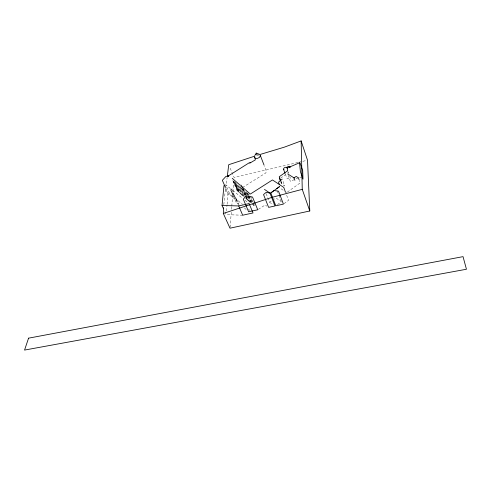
<?xml version="1.0" encoding="UTF-8"?>
<svg xmlns="http://www.w3.org/2000/svg" width="491" height="491" viewBox="0 0 491 491"><rect width="100%" height="100%" fill="white"/><g stroke="black" fill="none" stroke-linecap="round" stroke-linejoin="round"><path stroke-width="0.37" stroke-dasharray="2.46 1.84" d="M233.606 181.48L233.955 180.97M234.336 181.903L238.718 192.38L239.105 192.134L234.723 181.676L234.336 181.903L238.331 191.441L237.939 191.693L233.403 181.056M241.161 187.887L244.371 195.706M242.401 189.053L245.623 196.823M247.396 193.442L248.029 195.019M230.052 227.437L231.286 212.302M231.531 209.27L231.715 206.999M231.777 206.245L232.636 195.645M232.943 191.864L233.802 181.265M226.504 210.946L227.032 205.023M227.1 204.281L227.953 194.651L224.896 187.66M223.816 204.71L225.32 189.9L227.155 177.472M232.808 180.559L237.19 191.017L237.576 190.772L233.538 181.247M277.452 204.569L281.374 201.715L276.01 198.008L274.23 199.15M283.988 203.691L288.542 200.365L285.271 191.496M287.333 192.091L300.191 182.916L299.307 180.375M280.631 178.116L285.418 174.741M258.364 209.369L265.189 204.974L266.895 206.177M266.159 193.675L269.498 202.2L271.867 200.678M250.484 202.274L250.085 202.531L245.347 191.171M253.847 205.269L253.442 205.526L249.563 196.197M245.525 198.456L246.279 197.977L241.971 187.66M247.169 199.321L246.777 199.573L245.911 197.511M247.998 200.058L247.599 200.31L246.445 197.554M248.82 200.794L248.421 201.046L243.646 189.458L243.284 189.974M249.649 201.531L249.25 201.789L244.941 191.429M240.645 193.509L240.259 193.755L235.477 182.308L235.128 182.818L239.461 193.049L239.854 192.797M241.449 194.221L241.056 194.473L236.324 183.266M246.138 191.643L245.776 192.159M242.247 194.933L241.854 195.185L237.122 183.965M243.057 195.651L242.658 195.903L237.926 184.671M248.667 193.859L248.299 194.375M237.497 190.698L241.94 187.881M242.572 187.476L265.735 173.01L266.429 171.402L264.268 165.713M244.475 190.183L244.113 190.698M237.079 183.708L236.73 184.217M227.953 194.651L229.684 193.835L242.517 204.348M298.338 177.785L290.377 181.4L288.18 175.275M257.112 154.794L257.523 154.677M256.603 155.549L258.739 154.886M297.877 162.49L234.109 177.478L229.567 166.725M298.62 162.312L306.034 160.569M242.689 215.218L226.173 214.653L224.7 211.375M299.694 177.226L302.155 177.546M286.726 192.527L280.938 188.71L280.453 187.402M269.498 202.2L273.143 204.716M230.402 188.513L225.725 184.739L229.684 193.835M232.74 190.398L242.689 198.413M245.027 200.297L249.121 203.599M248.354 209.129L250.103 210.559M244.346 207.865L246.488 209.823M239.246 205.287L238.031 204.121L235.379 197.953M225.633 187.844L227.726 192.632L237.417 201.513L235.925 198.045M233.452 196.075L236.146 202.304L237.484 203.587L237.902 203.323L238.466 203.845L236.11 198.358M232.648 190.422L233.243 191.809M244.383 196.406L240.314 186.543L239.958 187.053M244.279 197.345L239.498 185.948M238.736 185.377L243.468 196.621M242.861 188.992L246.163 196.866M242.658 188.728L245.568 195.7M245.856 196.4L247.022 199.186L247.36 198.978L246.777 197.585M243.29 189.213L246.488 196.885M248.722 195.455L247.832 193.301M249.005 196.148L252.601 204.772M248.317 195.713L251.472 203.329M247.016 192.638L251.318 203.016L250.919 203.274L246.181 191.901M250.686 196.296L253.264 202.55M253.546 203.243L254.694 206.024L254.289 206.281L250.698 197.634M235.925 183.517L236.294 183.192M277.311 190.968L278.667 194.546M278.937 195.265L281.104 200.997M249.146 195.117L249.551 194.859M281.067 181.326L282.092 184.113L281.423 183.677L280.649 181.59M280.962 181.498L281.963 184.205L284.737 186.009L282.712 180.485M285.271 174.072L287.161 178.632L288.702 178.712L290.199 177.816L290.402 178.221L289.715 176.459M288.014 171.709L288.499 173.065M287.855 171.967L288.34 173.323"/><path stroke-width="0.74" d="M258.739 154.886L284.387 147.14L301.136 140.923L307.519 160.226L309.784 210.983L229.991 228.198L223.313 213.456L223.62 207.724M223.522 208.755L222.042 205.484L223.976 185.567M227.327 176.324L228.72 164.706L254.835 156.113M254.51 157.095L255.412 159.839L249.741 163.178M286.928 167.627L286.916 167.118L289.064 166.234L289.518 167.136L290.163 167.136M287.241 168.444C287.468 166.001 282.276 167.787 283.823 169.616M287.253 168.382L287.253 167.861L287.536 170.334M256.455 153.161L257.088 154.125L256.13 154.358L255.983 153.167L256.388 153.075M254.817 155.432L255.682 154.174M282.202 179.105L278.507 182.192L279.477 184.794M270.799 192.926L274.095 190.545L278.544 191.177L283.417 204.109L275.776 205.797L270.799 192.926L279.563 186.598L276.501 188.814M293.802 178.086L296.147 176.422L298.424 177.834L299.087 179.743M287.732 170.751L279.213 176.76L280.711 180.817M232.053 189.041L230.758 189.839L233.151 195.381M288.248 167.603L299.535 162.785L300.13 163.049L302.683 170.561L302.99 179.147L300.4 171.598L299.535 162.785M233.004 193.061L235.379 197.953M228.732 176.091L227.327 176.557L249.066 162.877L250.545 162.607M223.313 213.456L271.719 197.431L302.253 189.342L301.136 140.923M238.694 205.932L249.121 203.599L253.018 212.947L242.689 215.218L238.694 205.932L222.042 205.484M228.751 175.962L225.983 176.373L222.343 180.314L225.338 187.157M256.787 153.622L259.027 153.996M269.976 193.11L266.214 192.331L263.538 194.565L268.608 207.374L274.96 205.975L269.976 193.11L264.483 189.409M287.689 173.912L294.035 177.877L294.907 180.338M283.829 169.622L283.528 169.254L285.019 173.384M232.231 178.301L240.16 185.224L241.099 185.156L242.996 188.519M241.781 186.641L250.3 194.08L272.468 179.945L283.761 187.409L285.019 190.815M290.15 167.112L289.101 166.326M260.273 155.266L264.005 165.025M260.304 155.678L259.5 157.378L257.437 158.397L255.424 158.36L254.565 157.065M279.367 178.104L280.392 180.891M302.253 189.342L309.784 210.983M28.57 338.164L24.55 350.077L466.45 269.246L463.038 256.646L28.57 338.164M246.009 196.228L243.29 199.137L248.624 211.781L257.744 209.774L252.527 197.051L246.893 195.841L246.009 196.228"/></g></svg>
